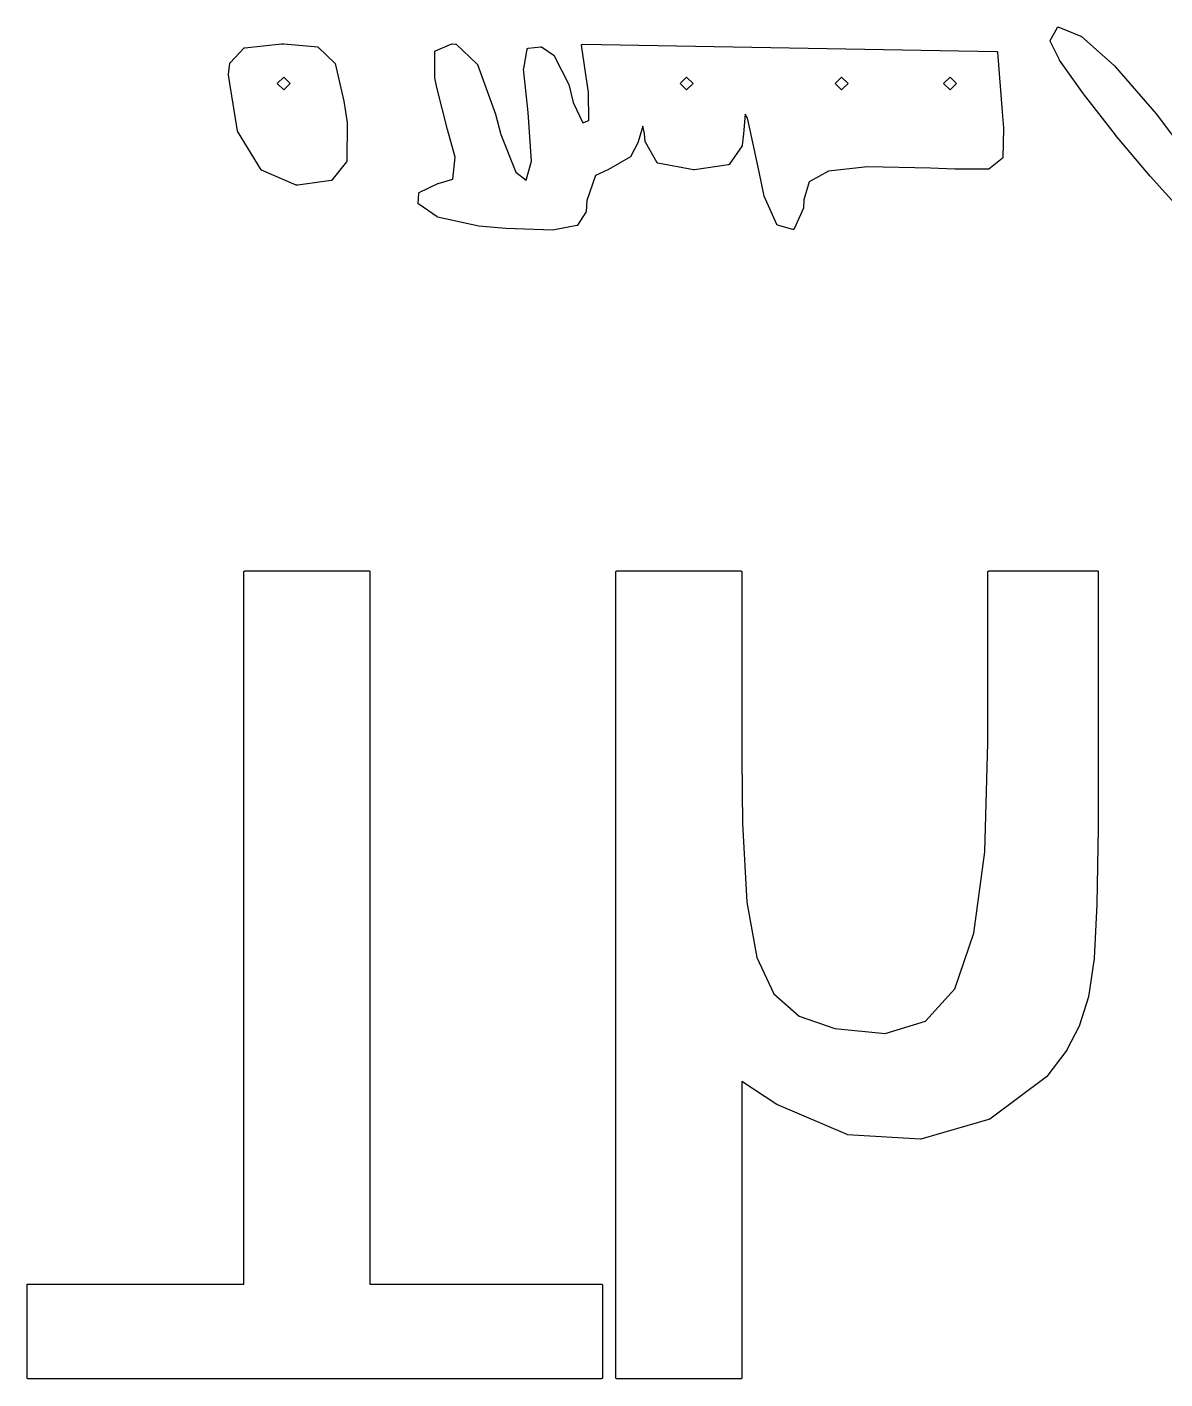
# Model space of a CAD drawing. Extents: x 133.5 to 163.5, y -124.9 to -84.2.
# Drawn here: x 133.51 to 139.73, y -121.6 to -114.22 of the extents above; entities that cross this region are included whole.
import ezdxf

# ---------------------------------------------------------------- set-up
doc = ezdxf.new("R2010")
doc.units = 0
doc.header["$MEASUREMENT"] = 0
doc.layers.add('BLACK', color=7, linetype='CONTINUOUS')

msp = doc.modelspace()

# ---------------------------------------------------------------- linework, layer by layer
at = {"layer": 'BLACK', "linetype": 'CONTINUOUS'}
for p, q in [((139.098, -114.29), (139.139, -114.219)), ((139.139, -114.219), (139.139, -114.218)), ((139.139, -114.218), (139.139, -114.218)), ((139.139, -114.218), (139.14, -114.218)), ((139.139, -114.219), (139.139, -114.219)), ((139.139, -114.219), (139.139, -114.219)), ((139.139, -114.219), (139.139, -114.219)), ((139.139, -114.219), (139.139, -114.219)), ((139.139, -114.219), (139.139, -114.219)), ((139.14, -114.218), (139.14, -114.218)), ((139.14, -114.218), (139.14, -114.218)), ((139.14, -114.218), (139.14, -114.218)), ((139.14, -114.218), (139.141, -114.218)), ((139.141, -114.218), (139.141, -114.217)), ((139.141, -114.217), (139.141, -114.217)), ((139.141, -114.217), (139.141, -114.217)), ((139.141, -114.217), (139.141, -114.217)), ((139.141, -114.217), (139.142, -114.217)), ((139.142, -114.217), (139.142, -114.217)), ((139.142, -114.217), (139.142, -114.217)), ((139.142, -114.217), (139.142, -114.217)), ((139.142, -114.217), (139.143, -114.217)), ((139.143, -114.217), (139.144, -114.217)), ((139.143, -114.217), (139.143, -114.217)), ((139.143, -114.217), (139.143, -114.217)), ((139.143, -114.217), (139.143, -114.217)), ((139.144, -114.217), (139.144, -114.217)), ((139.144, -114.217), (139.144, -114.217)), ((139.144, -114.217), (139.144, -114.217)), ((139.144, -114.217), (139.145, -114.217)), ((139.145, -114.217), (139.145, -114.217)), ((139.145, -114.217), (139.145, -114.217)), ((139.145, -114.217), (139.266, -114.266)), ((139.266, -114.266), (139.266, -114.266)), ((139.266, -114.266), (139.266, -114.266)), ((139.266, -114.266), (139.266, -114.266)), ((139.266, -114.266), (139.266, -114.266)), ((139.266, -114.266), (139.266, -114.266)), ((139.266, -114.266), (139.267, -114.267)), ((139.267, -114.267), (139.267, -114.267)), ((139.267, -114.267), (139.45, -114.429)), ((134.618, -114.412), (134.696, -114.331)), ((134.696, -114.331), (134.697, -114.33)), ((134.696, -114.331), (134.696, -114.331)), ((134.696, -114.331), (134.696, -114.331)), ((134.696, -114.331), (134.696, -114.331)), ((134.696, -114.331), (134.696, -114.331)), ((134.697, -114.33), (134.697, -114.33)), ((134.697, -114.33), (134.697, -114.33)), ((134.697, -114.33), (134.697, -114.33)), ((134.697, -114.33), (134.697, -114.33)), ((134.697, -114.33), (134.698, -114.33)), ((134.698, -114.33), (134.698, -114.33)), ((134.698, -114.33), (134.698, -114.33)), ((134.698, -114.33), (134.698, -114.33)), ((134.698, -114.33), (134.699, -114.33)), ((134.699, -114.33), (134.899, -114.308)), ((134.699, -114.33), (134.699, -114.33)), ((134.899, -114.308), (134.899, -114.308)), ((134.899, -114.308), (134.9, -114.308)), ((134.9, -114.308), (134.9, -114.308)), ((134.9, -114.308), (134.911, -114.308)), ((134.911, -114.308), (134.911, -114.308)), ((134.911, -114.308), (134.911, -114.308)), ((134.911, -114.308), (134.912, -114.308)), ((134.912, -114.308), (135.098, -114.326)), ((135.098, -114.326), (135.098, -114.327)), ((135.098, -114.327), (135.098, -114.327)), ((135.098, -114.327), (135.098, -114.327)), ((135.098, -114.327), (135.098, -114.327)), ((135.098, -114.327), (135.099, -114.327)), ((135.099, -114.327), (135.099, -114.327)), ((135.099, -114.327), (135.099, -114.327)), ((135.099, -114.327), (135.099, -114.327)), ((135.099, -114.327), (135.1, -114.327)), ((135.1, -114.327), (135.1, -114.327)), ((135.1, -114.327), (135.1, -114.327)), ((135.1, -114.327), (135.1, -114.327)), ((135.1, -114.327), (135.1, -114.328)), ((135.1, -114.328), (135.1, -114.328)), ((135.1, -114.328), (135.101, -114.328)), ((135.101, -114.328), (135.191, -114.414)), ((135.736, -114.352), (135.737, -114.351)), ((135.736, -114.494), (135.736, -114.352)), ((135.736, -114.352), (135.736, -114.352)), ((135.737, -114.35), (135.737, -114.349)), ((135.737, -114.349), (135.737, -114.349)), ((135.737, -114.349), (135.737, -114.349)), ((135.737, -114.349), (135.737, -114.349)), ((135.737, -114.349), (135.738, -114.349)), ((135.737, -114.351), (135.737, -114.35)), ((135.737, -114.35), (135.737, -114.35)), ((135.737, -114.35), (135.737, -114.35)), ((135.737, -114.35), (135.737, -114.35)), ((135.737, -114.351), (135.737, -114.351)), ((135.737, -114.351), (135.737, -114.351)), ((135.737, -114.351), (135.737, -114.351)), ((135.738, -114.349), (135.738, -114.348)), ((135.738, -114.348), (135.738, -114.348)), ((135.738, -114.348), (135.738, -114.348)), ((135.738, -114.348), (135.738, -114.348)), ((135.738, -114.348), (135.739, -114.348)), ((135.739, -114.348), (135.739, -114.347)), ((135.739, -114.347), (135.74, -114.347)), ((135.739, -114.348), (135.739, -114.348)), ((135.739, -114.348), (135.739, -114.348)), ((135.74, -114.347), (135.83, -114.309)), ((135.83, -114.309), (135.831, -114.308)), ((135.83, -114.309), (135.83, -114.309)), ((135.83, -114.309), (135.83, -114.309)), ((135.83, -114.309), (135.83, -114.309)), ((135.831, -114.308), (135.831, -114.308)), ((135.831, -114.308), (135.831, -114.308)), ((135.831, -114.308), (135.831, -114.308)), ((135.831, -114.308), (135.832, -114.308)), ((135.832, -114.308), (135.832, -114.308)), ((135.832, -114.308), (135.85, -114.31)), ((135.832, -114.308), (135.832, -114.308)), ((135.832, -114.308), (135.832, -114.308)), ((135.85, -114.31), (135.85, -114.31)), ((135.85, -114.31), (135.85, -114.31)), ((135.85, -114.31), (135.85, -114.31)), ((135.85, -114.31), (135.851, -114.31)), ((135.851, -114.31), (135.851, -114.31)), ((135.851, -114.31), (135.851, -114.31)), ((135.851, -114.31), (135.851, -114.31)), ((135.851, -114.31), (135.852, -114.31)), ((135.852, -114.31), (135.852, -114.311)), ((135.852, -114.311), (135.852, -114.311)), ((135.852, -114.311), (135.852, -114.311)), ((135.852, -114.311), (135.852, -114.311)), ((135.852, -114.311), (135.853, -114.311)), ((135.853, -114.311), (135.853, -114.311)), ((135.853, -114.311), (135.853, -114.311)), ((135.853, -114.311), (135.968, -114.419)), ((136.223, -114.444), (136.242, -114.337)), ((136.242, -114.336), (136.242, -114.335)), ((136.242, -114.335), (136.243, -114.335)), ((136.242, -114.337), (136.242, -114.336)), ((136.242, -114.336), (136.242, -114.336)), ((136.242, -114.336), (136.242, -114.336)), ((136.242, -114.336), (136.242, -114.336)), ((136.242, -114.337), (136.242, -114.337)), ((136.243, -114.335), (136.243, -114.334)), ((136.243, -114.334), (136.243, -114.334)), ((136.243, -114.334), (136.243, -114.334)), ((136.243, -114.334), (136.244, -114.334)), ((136.243, -114.335), (136.243, -114.335)), ((136.243, -114.335), (136.243, -114.335)), ((136.243, -114.335), (136.243, -114.335)), ((136.244, -114.334), (136.244, -114.333)), ((136.244, -114.333), (136.244, -114.333)), ((136.244, -114.333), (136.245, -114.333)), ((136.244, -114.334), (136.244, -114.334)), ((136.244, -114.334), (136.244, -114.334)), ((136.245, -114.333), (136.245, -114.333)), ((136.245, -114.333), (136.245, -114.333)), ((136.245, -114.333), (136.245, -114.333)), ((136.245, -114.333), (136.246, -114.333)), ((136.246, -114.333), (136.316, -114.325)), ((136.246, -114.333), (136.246, -114.333)), ((136.246, -114.333), (136.246, -114.333)), ((136.246, -114.333), (136.246, -114.333)), ((136.246, -114.333), (136.246, -114.333)), ((136.316, -114.325), (136.316, -114.325)), ((136.316, -114.325), (136.316, -114.325)), ((136.316, -114.325), (136.316, -114.325)), ((136.316, -114.325), (136.316, -114.325)), ((136.316, -114.325), (136.317, -114.325)), ((136.317, -114.325), (136.317, -114.325)), ((136.317, -114.325), (136.317, -114.325)), ((136.317, -114.325), (136.317, -114.325)), ((136.317, -114.325), (136.318, -114.325)), ((136.318, -114.325), (136.318, -114.325)), ((136.318, -114.325), (136.318, -114.326)), ((136.318, -114.326), (136.318, -114.326)), ((136.318, -114.326), (136.318, -114.326)), ((136.318, -114.326), (136.319, -114.326)), ((136.319, -114.326), (136.319, -114.326)), ((136.319, -114.326), (136.388, -114.373)), ((136.538, -114.315), (136.538, -114.314)), ((136.538, -114.314), (136.538, -114.314)), ((136.538, -114.314), (136.539, -114.314)), ((136.538, -114.316), (136.538, -114.315)), ((136.538, -114.315), (136.538, -114.315)), ((136.538, -114.315), (136.538, -114.315)), ((136.538, -114.315), (136.538, -114.315)), ((136.569, -114.526), (136.538, -114.316)), ((136.538, -114.316), (136.538, -114.316)), ((136.538, -114.316), (136.538, -114.316)), ((136.538, -114.316), (136.538, -114.316)), ((136.538, -114.316), (136.538, -114.316)), ((136.539, -114.313), (136.539, -114.312)), ((136.539, -114.312), (136.54, -114.312)), ((136.539, -114.314), (136.539, -114.313)), ((136.539, -114.313), (136.539, -114.313)), ((136.539, -114.313), (136.539, -114.313)), ((136.539, -114.313), (136.539, -114.313)), ((136.539, -114.314), (136.539, -114.314)), ((136.539, -114.314), (136.539, -114.314)), ((136.54, -114.312), (136.54, -114.312)), ((136.54, -114.312), (136.54, -114.312)), ((136.54, -114.312), (136.54, -114.312)), ((136.54, -114.312), (136.54, -114.312)), ((136.54, -114.312), (136.541, -114.312)), ((136.541, -114.312), (136.541, -114.311)), ((136.541, -114.311), (136.541, -114.311)), ((136.541, -114.311), (136.541, -114.311)), ((136.541, -114.311), (136.541, -114.311)), ((136.541, -114.311), (136.541, -114.311)), ((136.541, -114.311), (136.542, -114.311)), ((136.542, -114.311), (136.542, -114.311)), ((136.542, -114.311), (136.542, -114.311)), ((136.542, -114.311), (136.542, -114.311)), ((136.542, -114.311), (136.543, -114.311)), ((136.543, -114.311), (136.543, -114.311)), ((136.543, -114.311), (137.674, -114.331)), ((137.674, -114.331), (137.675, -114.331)), ((137.675, -114.331), (137.675, -114.331)), ((137.675, -114.331), (138.806, -114.351)), ((138.806, -114.351), (138.806, -114.351)), ((138.806, -114.351), (138.806, -114.351)), ((138.806, -114.351), (138.806, -114.351)), ((138.806, -114.351), (138.807, -114.351)), ((138.807, -114.351), (138.807, -114.351)), ((138.807, -114.351), (138.807, -114.351)), ((138.807, -114.351), (138.807, -114.351)), ((138.807, -114.351), (138.807, -114.351)), ((138.807, -114.351), (138.808, -114.351)), ((138.808, -114.351), (138.808, -114.351)), ((138.808, -114.351), (138.808, -114.351)), ((138.808, -114.351), (138.808, -114.351)), ((138.808, -114.351), (138.809, -114.352)), ((138.809, -114.352), (138.809, -114.352)), ((138.809, -114.352), (138.809, -114.352)), ((138.809, -114.352), (138.809, -114.352)), ((138.809, -114.352), (138.809, -114.352)), ((138.809, -114.352), (138.809, -114.352)), ((138.809, -114.352), (138.81, -114.353)), ((138.81, -114.353), (138.81, -114.353)), ((138.81, -114.353), (138.81, -114.353)), ((138.81, -114.353), (138.81, -114.353)), ((138.81, -114.353), (138.81, -114.353)), ((138.81, -114.353), (138.81, -114.354)), ((138.81, -114.354), (138.81, -114.354)), ((138.81, -114.354), (138.81, -114.354)), ((138.81, -114.354), (138.81, -114.354)), ((138.81, -114.354), (138.811, -114.355)), ((138.811, -114.355), (138.811, -114.355)), ((138.811, -114.355), (138.811, -114.355)), ((138.811, -114.355), (138.811, -114.355)), ((138.811, -114.355), (138.837, -114.68)), ((139.098, -114.291), (139.098, -114.29)), ((139.098, -114.29), (139.098, -114.29)), ((139.098, -114.292), (139.098, -114.291)), ((139.098, -114.291), (139.098, -114.291)), ((139.098, -114.291), (139.098, -114.291)), ((139.098, -114.291), (139.098, -114.291)), ((139.098, -114.291), (139.098, -114.291)), ((139.098, -114.291), (139.098, -114.291)), ((139.098, -114.293), (139.098, -114.292)), ((139.098, -114.292), (139.098, -114.292)), ((139.098, -114.292), (139.098, -114.292)), ((139.098, -114.292), (139.098, -114.292)), ((139.098, -114.292), (139.098, -114.292)), ((139.098, -114.294), (139.098, -114.293)), ((139.098, -114.293), (139.098, -114.293)), ((139.098, -114.293), (139.098, -114.293)), ((139.098, -114.293), (139.098, -114.293)), ((139.149, -114.397), (139.098, -114.294)), ((139.098, -114.294), (139.098, -114.294)), ((139.098, -114.294), (139.098, -114.294)), ((134.61, -114.477), (134.616, -114.414)), ((134.616, -114.414), (134.616, -114.414)), ((134.616, -114.414), (134.616, -114.414)), ((134.616, -114.414), (134.616, -114.414)), ((134.616, -114.414), (134.617, -114.414)), ((134.617, -114.413), (134.617, -114.412)), ((134.617, -114.412), (134.617, -114.412)), ((134.617, -114.412), (134.617, -114.412)), ((134.617, -114.412), (134.618, -114.412)), ((134.617, -114.414), (134.617, -114.413)), ((134.617, -114.413), (134.617, -114.413)), ((134.617, -114.413), (134.617, -114.413)), ((134.617, -114.413), (134.617, -114.413)), ((134.617, -114.413), (134.617, -114.413)), ((134.618, -114.412), (134.618, -114.412)), ((134.618, -114.412), (134.618, -114.412)), ((135.191, -114.414), (135.191, -114.414)), ((135.191, -114.414), (135.191, -114.414)), ((135.191, -114.414), (135.191, -114.414)), ((135.191, -114.414), (135.191, -114.414)), ((135.191, -114.414), (135.191, -114.415)), ((135.191, -114.415), (135.191, -114.415)), ((135.191, -114.415), (135.191, -114.415)), ((135.191, -114.415), (135.191, -114.415)), ((135.191, -114.415), (135.191, -114.415)), ((135.191, -114.415), (135.192, -114.416)), ((135.192, -114.416), (135.192, -114.416)), ((135.192, -114.416), (135.192, -114.416)), ((135.192, -114.416), (135.192, -114.416)), ((135.192, -114.416), (135.192, -114.417)), ((135.192, -114.417), (135.24, -114.622)), ((135.968, -114.419), (135.968, -114.419)), ((135.968, -114.419), (135.968, -114.419)), ((135.968, -114.419), (135.968, -114.419)), ((135.968, -114.419), (135.969, -114.419)), ((135.969, -114.419), (135.969, -114.419)), ((135.969, -114.419), (135.969, -114.42)), ((135.969, -114.42), (135.969, -114.42)), ((135.969, -114.42), (135.969, -114.42)), ((135.969, -114.42), (135.969, -114.42)), ((135.969, -114.42), (135.969, -114.42)), ((135.969, -114.42), (135.969, -114.421)), ((135.969, -114.421), (136.068, -114.693)), ((136.388, -114.373), (136.388, -114.373)), ((136.388, -114.373), (136.388, -114.373)), ((136.388, -114.373), (136.388, -114.374)), ((136.388, -114.374), (136.388, -114.374)), ((136.388, -114.374), (136.389, -114.374)), ((136.389, -114.374), (136.389, -114.374)), ((136.389, -114.374), (136.389, -114.374)), ((136.389, -114.374), (136.389, -114.374)), ((136.389, -114.374), (136.389, -114.375)), ((136.389, -114.375), (136.389, -114.375)), ((136.389, -114.375), (136.389, -114.375)), ((136.389, -114.375), (136.469, -114.53)), ((139.15, -114.398), (139.149, -114.397)), ((139.149, -114.397), (139.149, -114.397)), ((139.28, -114.582), (139.15, -114.398)), ((139.15, -114.398), (139.15, -114.398)), ((139.45, -114.429), (139.45, -114.429)), ((139.45, -114.429), (139.45, -114.429)), ((139.45, -114.429), (139.45, -114.429)), ((139.45, -114.429), (139.677, -114.691)), ((134.61, -114.478), (134.61, -114.477)), ((134.61, -114.477), (134.61, -114.477)), ((134.61, -114.477), (134.61, -114.477)), ((134.61, -114.477), (134.61, -114.477)), ((134.617, -114.526), (134.61, -114.478)), ((134.61, -114.478), (134.61, -114.478)), ((134.61, -114.478), (134.61, -114.478)), ((134.61, -114.478), (134.61, -114.478)), ((134.911, -114.49), (134.876, -114.525)), ((134.946, -114.525), (134.911, -114.49)), ((135.736, -114.495), (135.736, -114.494)), ((135.736, -114.494), (135.736, -114.494)), ((135.736, -114.494), (135.736, -114.494)), ((135.736, -114.494), (135.736, -114.494)), ((135.748, -114.547), (135.736, -114.495)), ((135.736, -114.495), (135.736, -114.495)), ((135.736, -114.495), (135.736, -114.495)), ((135.736, -114.495), (135.736, -114.495)), ((136.222, -114.445), (136.223, -114.444)), ((136.222, -114.446), (136.222, -114.445)), ((136.222, -114.445), (136.222, -114.445)), ((136.222, -114.445), (136.222, -114.445)), ((136.222, -114.445), (136.222, -114.445)), ((136.246, -114.683), (136.222, -114.446)), ((136.222, -114.446), (136.222, -114.446)), ((136.222, -114.446), (136.222, -114.446)), ((137.112, -114.49), (137.077, -114.525)), ((137.148, -114.525), (137.112, -114.49)), ((137.959, -114.49), (137.924, -114.525)), ((137.994, -114.525), (137.959, -114.49)), ((138.552, -114.49), (138.516, -114.525)), ((138.587, -114.525), (138.552, -114.49)), ((134.658, -114.783), (134.617, -114.526)), ((134.617, -114.526), (134.617, -114.526)), ((134.617, -114.526), (134.617, -114.526)), ((134.876, -114.525), (134.911, -114.56)), ((134.911, -114.56), (134.946, -114.525)), ((135.806, -114.777), (135.748, -114.547)), ((135.748, -114.547), (135.748, -114.547)), ((135.748, -114.547), (135.748, -114.547)), ((135.748, -114.547), (135.748, -114.547)), ((136.469, -114.53), (136.469, -114.53)), ((136.469, -114.53), (136.469, -114.53)), ((136.469, -114.53), (136.469, -114.53)), ((136.469, -114.53), (136.469, -114.53)), ((136.469, -114.53), (136.469, -114.531)), ((136.469, -114.531), (136.469, -114.531)), ((136.469, -114.531), (136.469, -114.531)), ((136.469, -114.531), (136.492, -114.629)), ((136.576, -114.572), (136.569, -114.526)), ((136.569, -114.526), (136.569, -114.526)), ((136.578, -114.728), (136.576, -114.572)), ((137.077, -114.525), (137.112, -114.56)), ((137.112, -114.56), (137.148, -114.525)), ((137.924, -114.525), (137.959, -114.56)), ((137.959, -114.56), (137.994, -114.525)), ((138.516, -114.525), (138.552, -114.56)), ((138.552, -114.56), (138.587, -114.525)), ((139.456, -114.806), (139.28, -114.582)), ((139.28, -114.582), (139.28, -114.582)), ((139.28, -114.582), (139.28, -114.582)), ((139.28, -114.582), (139.28, -114.582)), ((135.24, -114.622), (135.24, -114.622)), ((135.24, -114.622), (135.24, -114.622)), ((135.24, -114.622), (135.24, -114.622)), ((135.24, -114.622), (135.257, -114.738)), ((136.492, -114.629), (136.545, -114.741)), ((136.068, -114.693), (136.068, -114.693)), ((136.068, -114.693), (136.068, -114.693)), ((136.068, -114.693), (136.068, -114.693)), ((136.068, -114.693), (136.098, -114.803)), ((136.264, -114.95), (136.246, -114.683)), ((136.545, -114.741), (136.578, -114.728)), ((137.433, -114.692), (137.423, -114.801)), ((137.445, -114.715), (137.433, -114.692)), ((137.459, -114.78), (137.445, -114.715)), ((138.837, -114.68), (138.837, -114.68)), ((138.837, -114.68), (138.844, -114.768)), ((139.677, -114.691), (139.677, -114.691)), ((139.677, -114.691), (139.677, -114.691)), ((139.677, -114.691), (139.677, -114.691)), ((139.677, -114.691), (139.84, -114.905)), ((134.658, -114.784), (134.658, -114.783)), ((134.658, -114.783), (134.658, -114.783)), ((134.658, -114.785), (134.658, -114.784)), ((134.658, -114.784), (134.658, -114.784)), ((134.658, -114.784), (134.658, -114.784)), ((134.658, -114.784), (134.658, -114.784)), ((134.788, -114.996), (134.658, -114.785)), ((134.658, -114.785), (134.658, -114.785)), ((135.257, -114.738), (135.256, -114.95)), ((135.257, -114.738), (135.257, -114.738)), ((135.257, -114.738), (135.257, -114.738)), ((135.257, -114.738), (135.257, -114.738)), ((135.847, -114.928), (135.806, -114.777)), ((135.806, -114.777), (135.806, -114.777)), ((135.806, -114.777), (135.806, -114.777)), ((135.806, -114.777), (135.806, -114.777)), ((136.098, -114.803), (136.179, -115.009)), ((136.874, -114.758), (136.847, -114.844)), ((136.883, -114.799), (136.874, -114.758)), ((136.886, -114.843), (136.883, -114.799)), ((137.423, -114.801), (137.416, -114.863)), ((137.423, -114.801), (137.423, -114.801)), ((137.423, -114.801), (137.423, -114.801)), ((137.423, -114.801), (137.423, -114.801)), ((137.508, -115.008), (137.459, -114.78)), ((138.844, -114.769), (138.839, -114.932)), ((138.844, -114.768), (138.844, -114.768)), ((138.844, -114.768), (138.844, -114.768)), ((138.844, -114.768), (138.844, -114.769)), ((136.847, -114.845), (136.808, -114.923)), ((136.847, -114.844), (136.847, -114.844)), ((136.847, -114.844), (136.847, -114.844)), ((136.847, -114.844), (136.847, -114.845)), ((136.886, -114.844), (136.886, -114.843)), ((136.886, -114.843), (136.886, -114.843)), ((136.886, -114.843), (136.886, -114.843)), ((136.886, -114.843), (136.886, -114.843)), ((136.886, -114.845), (136.886, -114.844)), ((136.886, -114.844), (136.886, -114.844)), ((136.886, -114.844), (136.886, -114.844)), ((136.886, -114.844), (136.886, -114.844)), ((136.887, -114.845), (136.886, -114.845)), ((136.886, -114.845), (136.886, -114.845)), ((136.886, -114.845), (136.886, -114.845)), ((136.952, -114.958), (136.887, -114.845)), ((137.416, -114.865), (137.345, -114.967)), ((137.416, -114.863), (137.416, -114.863)), ((137.416, -114.863), (137.416, -114.863)), ((137.416, -114.863), (137.416, -114.863)), ((137.416, -114.863), (137.416, -114.863)), ((137.416, -114.863), (137.416, -114.864)), ((137.416, -114.864), (137.416, -114.864)), ((137.416, -114.864), (137.416, -114.864)), ((137.416, -114.864), (137.416, -114.864)), ((137.416, -114.864), (137.416, -114.864)), ((137.416, -114.864), (137.416, -114.865)), ((137.416, -114.865), (137.416, -114.865)), ((139.456, -114.807), (139.456, -114.806)), ((139.456, -114.806), (139.456, -114.806)), ((139.456, -114.806), (139.456, -114.806)), ((139.645, -115.032), (139.456, -114.807)), ((135.255, -114.953), (135.174, -115.053)), ((135.256, -114.952), (135.255, -114.953)), ((135.255, -114.953), (135.255, -114.953)), ((135.255, -114.953), (135.255, -114.953)), ((135.256, -114.95), (135.256, -114.95)), ((135.256, -114.95), (135.256, -114.95)), ((135.256, -114.95), (135.256, -114.95)), ((135.256, -114.95), (135.256, -114.95)), ((135.256, -114.95), (135.256, -114.951)), ((135.256, -114.951), (135.256, -114.951)), ((135.256, -114.951), (135.256, -114.951)), ((135.256, -114.951), (135.256, -114.951)), ((135.256, -114.951), (135.256, -114.952)), ((135.256, -114.952), (135.256, -114.952)), ((135.256, -114.952), (135.256, -114.952)), ((135.256, -114.952), (135.256, -114.952)), ((135.835, -115.048), (135.847, -114.928)), ((136.236, -115.053), (136.264, -114.95)), ((136.806, -114.925), (136.685, -114.995)), ((136.807, -114.925), (136.806, -114.925)), ((136.808, -114.924), (136.807, -114.924)), ((136.807, -114.924), (136.807, -114.924)), ((136.807, -114.924), (136.807, -114.924)), ((136.807, -114.924), (136.807, -114.924)), ((136.807, -114.924), (136.807, -114.925)), ((136.808, -114.923), (136.808, -114.923)), ((136.808, -114.923), (136.808, -114.923)), ((136.808, -114.923), (136.808, -114.923)), ((136.808, -114.923), (136.808, -114.923)), ((136.808, -114.923), (136.808, -114.924)), ((136.808, -114.924), (136.808, -114.924)), ((136.808, -114.924), (136.808, -114.924)), ((138.837, -114.935), (138.763, -114.993)), ((138.838, -114.934), (138.837, -114.935)), ((138.837, -114.935), (138.837, -114.935)), ((138.837, -114.935), (138.837, -114.935)), ((138.837, -114.935), (138.837, -114.935)), ((138.837, -114.935), (138.837, -114.935)), ((138.837, -114.935), (138.837, -114.935)), ((138.839, -114.932), (138.838, -114.932)), ((138.838, -114.932), (138.838, -114.933)), ((138.838, -114.933), (138.838, -114.933)), ((138.838, -114.933), (138.838, -114.933)), ((138.838, -114.933), (138.838, -114.933)), ((138.838, -114.933), (138.838, -114.934)), ((138.838, -114.934), (138.838, -114.934)), ((138.838, -114.934), (138.838, -114.934)), ((138.838, -114.934), (138.838, -114.934)), ((138.838, -114.934), (138.838, -114.934)), ((138.839, -114.932), (138.839, -114.932)), ((138.839, -114.932), (138.839, -114.932)), ((138.839, -114.932), (138.839, -114.932)), ((134.789, -114.997), (134.788, -114.996)), ((134.788, -114.996), (134.788, -114.996)), ((134.788, -114.996), (134.788, -114.996)), ((134.788, -114.996), (134.788, -114.996)), ((134.788, -114.996), (134.788, -114.996)), ((134.788, -114.996), (134.788, -114.996)), ((134.788, -114.996), (134.788, -114.996)), ((134.79, -114.997), (134.789, -114.997)), ((134.789, -114.997), (134.789, -114.997)), ((134.789, -114.997), (134.789, -114.997)), ((134.789, -114.997), (134.789, -114.997)), ((134.79, -114.998), (134.79, -114.997)), ((134.979, -115.08), (134.79, -114.998)), ((134.79, -114.998), (134.79, -114.998)), ((134.79, -114.998), (134.79, -114.998)), ((134.79, -114.998), (134.79, -114.998)), ((136.179, -115.009), (136.236, -115.053)), ((136.685, -114.995), (136.615, -115.028)), ((136.685, -114.995), (136.685, -114.995)), ((136.685, -114.995), (136.685, -114.995)), ((136.685, -114.995), (136.685, -114.995)), ((136.952, -114.959), (136.952, -114.958)), ((136.952, -114.958), (136.952, -114.958)), ((136.953, -114.959), (136.952, -114.959)), ((136.952, -114.959), (136.952, -114.959)), ((136.952, -114.959), (136.952, -114.959)), ((136.953, -114.96), (136.953, -114.959)), ((136.953, -114.959), (136.953, -114.959)), ((136.954, -114.96), (136.953, -114.96)), ((136.953, -114.96), (136.953, -114.96)), ((136.953, -114.96), (136.953, -114.96)), ((136.955, -114.96), (136.954, -114.96)), ((136.954, -114.96), (136.954, -114.96)), ((136.954, -114.96), (136.954, -114.96)), ((136.954, -114.96), (136.954, -114.96)), ((136.954, -114.96), (136.954, -114.96)), ((136.955, -114.961), (136.955, -114.96)), ((137.15, -114.996), (136.955, -114.961)), ((136.955, -114.961), (136.955, -114.961)), ((136.955, -114.961), (136.955, -114.961)), ((136.955, -114.961), (136.955, -114.961)), ((137.155, -114.996), (137.15, -114.996)), ((137.15, -114.996), (137.15, -114.996)), ((137.15, -114.996), (137.15, -114.996)), ((137.15, -114.996), (137.15, -114.996)), ((137.341, -114.969), (137.155, -114.996)), ((137.155, -114.996), (137.155, -114.996)), ((137.155, -114.996), (137.155, -114.996)), ((137.155, -114.996), (137.155, -114.996)), ((137.342, -114.969), (137.341, -114.969)), ((137.341, -114.969), (137.341, -114.969)), ((137.341, -114.969), (137.341, -114.969)), ((137.343, -114.969), (137.342, -114.969)), ((137.342, -114.969), (137.342, -114.969)), ((137.342, -114.969), (137.342, -114.969)), ((137.342, -114.969), (137.342, -114.969)), ((137.344, -114.968), (137.343, -114.968)), ((137.343, -114.968), (137.343, -114.969)), ((137.343, -114.969), (137.343, -114.969)), ((137.343, -114.969), (137.343, -114.969)), ((137.343, -114.969), (137.343, -114.969)), ((137.345, -114.967), (137.344, -114.967)), ((137.344, -114.967), (137.344, -114.968)), ((137.344, -114.968), (137.344, -114.968)), ((137.344, -114.968), (137.344, -114.968)), ((137.344, -114.968), (137.344, -114.968)), ((137.345, -114.967), (137.345, -114.967)), ((137.345, -114.967), (137.345, -114.967)), ((137.536, -115.14), (137.508, -115.008)), ((137.508, -115.008), (137.508, -115.008)), ((137.508, -115.008), (137.508, -115.008)), ((137.887, -115.005), (137.782, -115.063)), ((138.1, -114.981), (137.887, -115.005)), ((138.445, -114.987), (138.1, -114.981)), ((138.578, -114.994), (138.445, -114.987)), ((138.76, -114.994), (138.578, -114.994)), ((138.578, -114.994), (138.578, -114.994)), ((138.578, -114.994), (138.578, -114.994)), ((138.578, -114.994), (138.578, -114.994)), ((138.761, -114.994), (138.76, -114.994)), ((138.76, -114.994), (138.76, -114.994)), ((138.76, -114.994), (138.76, -114.994)), ((138.76, -114.994), (138.76, -114.994)), ((138.762, -114.994), (138.761, -114.994)), ((138.761, -114.994), (138.761, -114.994)), ((138.761, -114.994), (138.761, -114.994)), ((138.761, -114.994), (138.761, -114.994)), ((138.761, -114.994), (138.761, -114.994)), ((138.763, -114.993), (138.762, -114.993)), ((138.762, -114.993), (138.762, -114.994)), ((138.762, -114.994), (138.762, -114.994)), ((138.762, -114.994), (138.762, -114.994)), ((138.762, -114.994), (138.762, -114.994)), ((138.763, -114.993), (138.763, -114.993)), ((134.98, -115.08), (134.979, -115.08)), ((134.979, -115.08), (134.979, -115.08)), ((134.979, -115.08), (134.979, -115.08)), ((134.979, -115.08), (134.979, -115.08)), ((134.979, -115.08), (134.979, -115.08)), ((134.981, -115.08), (134.98, -115.08)), ((134.98, -115.08), (134.98, -115.08)), ((134.98, -115.08), (134.98, -115.08)), ((134.98, -115.08), (134.98, -115.08)), ((134.989, -115.08), (134.981, -115.08)), ((134.981, -115.08), (134.981, -115.08)), ((135.171, -115.055), (134.989, -115.08)), ((134.989, -115.08), (134.989, -115.08)), ((134.989, -115.08), (134.989, -115.08)), ((134.989, -115.08), (134.989, -115.08)), ((135.172, -115.055), (135.171, -115.055)), ((135.171, -115.055), (135.171, -115.055)), ((135.173, -115.054), (135.172, -115.054)), ((135.172, -115.054), (135.172, -115.055)), ((135.172, -115.055), (135.172, -115.055)), ((135.172, -115.055), (135.172, -115.055)), ((135.172, -115.055), (135.172, -115.055)), ((135.174, -115.053), (135.173, -115.054)), ((135.173, -115.054), (135.173, -115.054)), ((135.173, -115.054), (135.173, -115.054)), ((135.173, -115.054), (135.173, -115.054)), ((135.173, -115.054), (135.173, -115.054)), ((135.173, -115.054), (135.173, -115.054)), ((135.174, -115.053), (135.174, -115.053)), ((135.174, -115.053), (135.174, -115.053)), ((135.652, -115.121), (135.754, -115.071)), ((135.754, -115.071), (135.754, -115.071)), ((135.754, -115.071), (135.755, -115.071)), ((135.755, -115.071), (135.835, -115.048)), ((135.755, -115.071), (135.755, -115.071)), ((136.615, -115.028), (136.567, -115.165)), ((137.782, -115.063), (137.752, -115.161)), ((139.813, -115.217), (139.645, -115.032)), ((139.645, -115.032), (139.645, -115.032)), ((139.645, -115.032), (139.645, -115.032)), ((139.645, -115.032), (139.645, -115.032)), ((135.646, -115.181), (135.649, -115.125)), ((135.649, -115.125), (135.649, -115.124)), ((135.649, -115.124), (135.649, -115.124)), ((135.649, -115.124), (135.649, -115.124)), ((135.649, -115.124), (135.65, -115.124)), ((135.649, -115.125), (135.649, -115.125)), ((135.649, -115.125), (135.649, -115.125)), ((135.649, -115.125), (135.649, -115.125)), ((135.65, -115.123), (135.65, -115.122)), ((135.65, -115.122), (135.65, -115.122)), ((135.65, -115.122), (135.65, -115.122)), ((135.65, -115.122), (135.651, -115.122)), ((135.65, -115.124), (135.65, -115.123)), ((135.65, -115.123), (135.65, -115.123)), ((135.65, -115.123), (135.65, -115.123)), ((135.65, -115.123), (135.65, -115.123)), ((135.651, -115.122), (135.651, -115.121)), ((135.651, -115.121), (135.651, -115.121)), ((135.651, -115.121), (135.651, -115.121)), ((135.651, -115.121), (135.651, -115.121)), ((135.651, -115.121), (135.652, -115.121)), ((135.651, -115.122), (135.651, -115.122)), ((135.652, -115.121), (135.652, -115.121)), ((135.652, -115.121), (135.652, -115.121)), ((136.567, -115.165), (136.563, -115.226)), ((137.536, -115.141), (137.536, -115.14)), ((137.536, -115.14), (137.536, -115.14)), ((137.606, -115.296), (137.536, -115.141)), ((137.536, -115.141), (137.536, -115.141)), ((137.536, -115.141), (137.536, -115.141)), ((137.536, -115.141), (137.536, -115.141)), ((137.536, -115.141), (137.536, -115.141)), ((137.752, -115.161), (137.75, -115.204)), ((135.646, -115.182), (135.646, -115.181)), ((135.646, -115.181), (135.646, -115.181)), ((135.646, -115.181), (135.646, -115.181)), ((135.646, -115.181), (135.646, -115.181)), ((135.647, -115.182), (135.646, -115.182)), ((135.647, -115.183), (135.647, -115.182)), ((135.647, -115.182), (135.647, -115.182)), ((135.647, -115.182), (135.647, -115.182)), ((135.647, -115.184), (135.647, -115.183)), ((135.647, -115.183), (135.647, -115.183)), ((135.647, -115.183), (135.647, -115.183)), ((135.647, -115.183), (135.647, -115.183)), ((135.648, -115.185), (135.647, -115.184)), ((135.647, -115.184), (135.647, -115.184)), ((135.647, -115.184), (135.647, -115.184)), ((135.647, -115.184), (135.647, -115.184)), ((135.649, -115.185), (135.648, -115.185)), ((135.648, -115.185), (135.648, -115.185)), ((135.648, -115.185), (135.648, -115.185)), ((135.648, -115.185), (135.648, -115.185)), ((135.648, -115.185), (135.648, -115.185)), ((135.75, -115.254), (135.649, -115.185)), ((135.649, -115.185), (135.649, -115.185)), ((135.649, -115.185), (135.649, -115.185)), ((136.562, -115.228), (136.517, -115.299)), ((136.563, -115.227), (136.562, -115.228)), ((136.562, -115.228), (136.562, -115.228)), ((136.562, -115.228), (136.562, -115.228)), ((136.563, -115.226), (136.563, -115.226)), ((136.563, -115.226), (136.563, -115.226)), ((136.563, -115.226), (136.563, -115.226)), ((136.563, -115.226), (136.563, -115.226)), ((136.563, -115.226), (136.563, -115.227)), ((136.563, -115.227), (136.563, -115.227)), ((136.563, -115.227), (136.563, -115.227)), ((136.563, -115.227), (136.563, -115.227)), ((137.75, -115.206), (137.699, -115.319)), ((137.75, -115.204), (137.75, -115.204)), ((137.75, -115.204), (137.75, -115.204)), ((137.75, -115.204), (137.75, -115.205)), ((137.75, -115.205), (137.75, -115.205)), ((137.75, -115.205), (137.75, -115.205)), ((137.75, -115.205), (137.75, -115.205)), ((137.75, -115.205), (137.75, -115.206)), ((135.751, -115.254), (135.75, -115.254)), ((135.75, -115.254), (135.75, -115.254)), ((135.752, -115.255), (135.751, -115.254)), ((135.751, -115.254), (135.751, -115.254)), ((135.751, -115.254), (135.751, -115.254)), ((135.751, -115.254), (135.751, -115.254)), ((135.977, -115.304), (135.752, -115.255)), ((135.752, -115.255), (135.752, -115.255)), ((135.978, -115.304), (135.977, -115.304)), ((135.977, -115.304), (135.977, -115.304)), ((136.124, -115.318), (135.978, -115.304)), ((135.978, -115.304), (135.978, -115.304)), ((136.381, -115.326), (136.124, -115.318)), ((136.124, -115.318), (136.124, -115.318)), ((136.124, -115.318), (136.124, -115.318)), ((136.124, -115.318), (136.124, -115.318)), ((136.513, -115.301), (136.382, -115.326)), ((136.514, -115.301), (136.513, -115.301)), ((136.513, -115.301), (136.513, -115.301)), ((136.513, -115.301), (136.513, -115.301)), ((136.515, -115.301), (136.514, -115.301)), ((136.514, -115.301), (136.514, -115.301)), ((136.514, -115.301), (136.514, -115.301)), ((136.514, -115.301), (136.514, -115.301)), ((136.516, -115.3), (136.515, -115.3)), ((136.515, -115.3), (136.515, -115.3)), ((136.515, -115.3), (136.515, -115.3)), ((136.515, -115.3), (136.515, -115.3)), ((136.515, -115.3), (136.515, -115.301)), ((136.517, -115.299), (136.516, -115.299)), ((136.516, -115.299), (136.516, -115.299)), ((136.516, -115.299), (136.516, -115.299)), ((136.516, -115.299), (136.516, -115.299)), ((136.516, -115.299), (136.516, -115.3)), ((136.516, -115.3), (136.516, -115.3)), ((136.516, -115.3), (136.516, -115.3)), ((137.606, -115.297), (137.606, -115.296)), ((137.607, -115.298), (137.606, -115.297)), ((137.606, -115.297), (137.606, -115.297)), ((137.606, -115.297), (137.606, -115.297)), ((137.606, -115.297), (137.606, -115.297)), ((137.606, -115.297), (137.606, -115.297)), ((137.608, -115.299), (137.607, -115.298)), ((137.607, -115.298), (137.607, -115.298)), ((137.607, -115.298), (137.607, -115.298)), ((137.607, -115.298), (137.607, -115.298)), ((137.607, -115.298), (137.607, -115.298)), ((137.607, -115.298), (137.607, -115.298)), ((137.609, -115.299), (137.608, -115.299)), ((137.608, -115.299), (137.608, -115.299)), ((137.608, -115.299), (137.608, -115.299)), ((137.608, -115.299), (137.608, -115.299)), ((137.693, -115.322), (137.609, -115.299)), ((137.609, -115.299), (137.609, -115.299)), ((137.609, -115.299), (137.609, -115.299)), ((137.609, -115.299), (137.609, -115.299)), ((137.694, -115.322), (137.693, -115.322)), ((137.693, -115.322), (137.693, -115.322)), ((137.693, -115.322), (137.693, -115.322)), ((137.695, -115.322), (137.694, -115.322)), ((137.694, -115.322), (137.694, -115.322)), ((137.694, -115.322), (137.694, -115.322)), ((137.694, -115.322), (137.694, -115.322)), ((137.696, -115.322), (137.695, -115.322)), ((137.695, -115.322), (137.695, -115.322)), ((137.695, -115.322), (137.695, -115.322)), ((137.695, -115.322), (137.695, -115.322)), ((137.697, -115.322), (137.696, -115.322)), ((137.696, -115.322), (137.696, -115.322)), ((137.696, -115.322), (137.696, -115.322)), ((137.696, -115.322), (137.696, -115.322)), ((137.696, -115.322), (137.696, -115.322)), ((137.698, -115.321), (137.697, -115.321)), ((137.697, -115.321), (137.697, -115.322)), ((137.697, -115.322), (137.697, -115.322)), ((137.697, -115.322), (137.697, -115.322)), ((137.699, -115.32), (137.698, -115.32)), ((137.698, -115.32), (137.698, -115.32)), ((137.698, -115.32), (137.698, -115.321)), ((137.698, -115.321), (137.698, -115.321)), ((137.698, -115.321), (137.698, -115.321)), ((137.698, -115.321), (137.698, -115.321)), ((137.698, -115.321), (137.698, -115.321)), ((137.699, -115.319), (137.699, -115.32)), ((137.699, -115.32), (137.699, -115.32)), ((137.699, -115.32), (137.699, -115.32)), ((137.699, -115.32), (137.699, -115.32)), ((136.382, -115.326), (136.381, -115.326)), ((136.381, -115.326), (136.381, -115.326)), ((136.381, -115.326), (136.381, -115.326)), ((136.382, -115.326), (136.382, -115.326)), ((136.382, -115.326), (136.382, -115.326)), ((136.382, -115.326), (136.382, -115.326)), ((136.382, -115.326), (136.382, -115.326)), ((134.694, -117.191), (134.695, -117.19)), ((134.694, -117.192), (134.694, -117.191)), ((134.694, -117.191), (134.694, -117.191)), ((134.694, -117.191), (134.694, -117.191)), ((134.694, -117.191), (134.694, -117.191)), ((134.694, -121.082), (134.694, -117.192)), ((134.695, -117.19), (134.695, -117.189)), ((134.695, -117.189), (134.695, -117.189)), ((134.695, -117.189), (134.695, -117.189)), ((134.695, -117.189), (134.696, -117.189)), ((134.695, -117.19), (134.695, -117.19)), ((134.695, -117.19), (134.695, -117.19)), ((134.695, -117.19), (134.695, -117.19)), ((134.695, -117.19), (134.695, -117.19)), ((134.696, -117.189), (134.696, -117.188)), ((134.696, -117.188), (134.696, -117.188)), ((134.696, -117.188), (134.696, -117.188)), ((134.696, -117.188), (134.696, -117.188)), ((134.696, -117.188), (134.697, -117.188)), ((134.697, -117.188), (134.697, -117.187)), ((134.697, -117.187), (134.697, -117.187)), ((134.697, -117.187), (134.697, -117.187)), ((134.697, -117.187), (134.698, -117.187)), ((134.697, -117.188), (134.697, -117.188)), ((134.697, -117.188), (134.697, -117.188)), ((134.697, -117.188), (134.697, -117.188)), ((134.698, -117.187), (134.698, -117.187)), ((134.698, -117.187), (134.698, -117.187)), ((134.698, -117.187), (134.698, -117.187)), ((134.698, -117.187), (134.699, -117.187)), ((134.699, -117.187), (134.699, -117.187)), ((134.699, -117.187), (135.377, -117.187)), ((135.377, -117.187), (135.377, -117.187)), ((135.377, -117.187), (135.378, -117.187)), ((135.378, -117.187), (135.378, -117.187)), ((135.378, -117.187), (135.378, -117.187)), ((135.378, -117.187), (135.378, -117.187)), ((135.378, -117.187), (135.379, -117.187)), ((135.379, -117.187), (135.379, -117.187)), ((135.379, -117.187), (135.379, -117.187)), ((135.379, -117.187), (135.379, -117.188)), ((135.379, -117.188), (135.379, -117.188)), ((135.379, -117.188), (135.379, -117.188)), ((135.379, -117.188), (135.379, -117.188)), ((135.379, -117.188), (135.38, -117.188)), ((135.38, -117.188), (135.38, -117.188)), ((135.38, -117.188), (135.38, -117.188)), ((135.38, -117.188), (135.38, -117.189)), ((135.38, -117.189), (135.38, -117.189)), ((135.38, -117.189), (135.381, -117.189)), ((135.381, -117.189), (135.381, -117.189)), ((135.381, -117.189), (135.381, -117.189)), ((135.381, -117.189), (135.381, -117.19)), ((135.381, -117.19), (135.381, -117.19)), ((135.381, -117.19), (135.381, -117.19)), ((135.381, -117.19), (135.381, -117.19)), ((135.381, -117.19), (135.381, -117.191)), ((135.381, -117.191), (135.382, -117.191)), ((135.382, -117.191), (135.382, -117.191)), ((135.382, -117.191), (135.382, -117.191)), ((135.382, -117.191), (135.382, -117.191)), ((135.382, -117.191), (135.382, -117.192)), ((135.382, -117.192), (135.382, -121.082)), ((136.726, -117.191), (136.727, -117.19)), ((136.726, -117.192), (136.726, -117.191)), ((136.726, -117.191), (136.726, -117.191)), ((136.726, -117.191), (136.726, -117.191)), ((136.726, -117.191), (136.726, -117.191)), ((136.726, -121.595), (136.726, -117.192)), ((136.727, -117.19), (136.727, -117.189)), ((136.727, -117.189), (136.727, -117.189)), ((136.727, -117.189), (136.727, -117.189)), ((136.727, -117.189), (136.728, -117.189)), ((136.727, -117.19), (136.727, -117.19)), ((136.727, -117.19), (136.727, -117.19)), ((136.727, -117.19), (136.727, -117.19)), ((136.727, -117.19), (136.727, -117.19)), ((136.728, -117.189), (136.728, -117.188)), ((136.728, -117.188), (136.728, -117.188)), ((136.728, -117.188), (136.728, -117.188)), ((136.728, -117.188), (136.728, -117.188)), ((136.728, -117.188), (136.729, -117.188)), ((136.729, -117.188), (136.729, -117.187)), ((136.729, -117.187), (136.729, -117.187)), ((136.729, -117.187), (136.729, -117.187)), ((136.729, -117.187), (136.73, -117.187)), ((136.729, -117.188), (136.729, -117.188)), ((136.729, -117.188), (136.729, -117.188)), ((136.729, -117.188), (136.729, -117.188)), ((136.73, -117.187), (136.73, -117.187)), ((136.73, -117.187), (136.73, -117.187)), ((136.73, -117.187), (136.73, -117.187)), ((136.73, -117.187), (136.731, -117.187)), ((136.731, -117.187), (136.731, -117.187)), ((136.731, -117.187), (137.409, -117.187)), ((137.409, -117.187), (137.409, -117.187)), ((137.409, -117.187), (137.41, -117.187)), ((137.41, -117.187), (137.41, -117.187)), ((137.41, -117.187), (137.41, -117.187)), ((137.41, -117.187), (137.41, -117.187)), ((137.41, -117.187), (137.411, -117.187)), ((137.411, -117.187), (137.411, -117.187)), ((137.411, -117.187), (137.411, -117.187)), ((137.411, -117.187), (137.411, -117.188)), ((137.411, -117.188), (137.411, -117.188)), ((137.411, -117.188), (137.411, -117.188)), ((137.411, -117.188), (137.411, -117.188)), ((137.411, -117.188), (137.412, -117.188)), ((137.412, -117.188), (137.412, -117.188)), ((137.412, -117.188), (137.412, -117.188)), ((137.412, -117.188), (137.412, -117.189)), ((137.412, -117.189), (137.412, -117.189)), ((137.412, -117.189), (137.413, -117.189)), ((137.413, -117.189), (137.413, -117.189)), ((137.413, -117.189), (137.413, -117.189)), ((137.413, -117.189), (137.413, -117.19)), ((137.413, -117.19), (137.413, -117.19)), ((137.413, -117.19), (137.413, -117.19)), ((137.413, -117.19), (137.413, -117.19)), ((137.413, -117.19), (137.413, -117.191)), ((137.413, -117.191), (137.414, -117.191)), ((137.414, -117.191), (137.414, -117.191)), ((137.414, -117.191), (137.414, -117.191)), ((137.414, -117.191), (137.414, -117.191)), ((137.414, -117.191), (137.414, -117.192)), ((137.414, -117.192), (137.414, -118.211)), ((138.758, -117.191), (138.759, -117.19)), ((138.758, -117.192), (138.758, -117.191)), ((138.758, -117.191), (138.758, -117.191)), ((138.758, -117.191), (138.758, -117.191)), ((138.758, -117.191), (138.758, -117.191)), ((138.758, -118.126), (138.758, -117.192)), ((138.759, -117.19), (138.759, -117.189)), ((138.759, -117.189), (138.759, -117.189)), ((138.759, -117.189), (138.759, -117.189)), ((138.759, -117.189), (138.76, -117.189)), ((138.759, -117.19), (138.759, -117.19)), ((138.759, -117.19), (138.759, -117.19)), ((138.759, -117.19), (138.759, -117.19)), ((138.759, -117.19), (138.759, -117.19)), ((138.76, -117.189), (138.76, -117.188)), ((138.76, -117.188), (138.76, -117.188)), ((138.76, -117.188), (138.76, -117.188)), ((138.76, -117.188), (138.76, -117.188)), ((138.76, -117.188), (138.761, -117.188)), ((138.761, -117.188), (138.761, -117.187)), ((138.761, -117.187), (138.761, -117.187)), ((138.761, -117.187), (138.761, -117.187)), ((138.761, -117.187), (138.762, -117.187)), ((138.761, -117.188), (138.761, -117.188)), ((138.761, -117.188), (138.761, -117.188)), ((138.761, -117.188), (138.761, -117.188)), ((138.762, -117.187), (138.762, -117.187)), ((138.762, -117.187), (138.762, -117.187)), ((138.762, -117.187), (138.762, -117.187)), ((138.762, -117.187), (138.763, -117.187)), ((138.763, -117.187), (138.763, -117.187)), ((138.763, -117.187), (139.356, -117.187)), ((139.356, -117.187), (139.357, -117.187)), ((139.357, -117.187), (139.357, -117.187)), ((139.357, -117.187), (139.357, -117.187)), ((139.357, -117.187), (139.357, -117.187)), ((139.357, -117.187), (139.358, -117.187)), ((139.358, -117.187), (139.358, -117.187)), ((139.358, -117.187), (139.358, -117.187)), ((139.358, -117.187), (139.358, -117.187)), ((139.358, -117.187), (139.359, -117.188)), ((139.359, -117.188), (139.359, -117.188)), ((139.359, -117.188), (139.359, -117.188)), ((139.359, -117.188), (139.359, -117.188)), ((139.359, -117.188), (139.359, -117.188)), ((139.359, -117.188), (139.36, -117.188)), ((139.36, -117.188), (139.36, -117.188)), ((139.36, -117.188), (139.36, -117.189)), ((139.36, -117.189), (139.36, -117.189)), ((139.36, -117.189), (139.36, -117.189)), ((139.36, -117.189), (139.36, -117.189)), ((139.36, -117.189), (139.36, -117.189)), ((139.36, -117.189), (139.36, -117.19)), ((139.36, -117.19), (139.361, -117.19)), ((139.361, -117.19), (139.361, -117.19)), ((139.361, -117.19), (139.361, -117.19)), ((139.361, -117.19), (139.361, -117.191)), ((139.361, -117.191), (139.361, -117.191)), ((139.361, -117.191), (139.361, -117.191)), ((139.361, -117.191), (139.361, -117.191)), ((139.361, -117.191), (139.361, -117.192)), ((139.361, -117.192), (139.361, -117.192)), ((139.361, -117.192), (139.361, -118.356)), ((138.741, -118.722), (138.758, -118.126)), ((137.414, -118.211), (137.417, -118.566)), ((139.361, -118.356), (139.36, -118.591)), ((139.361, -118.356), (139.361, -118.356)), ((137.417, -118.566), (137.442, -118.996)), ((139.36, -118.591), (139.354, -119.008)), ((139.36, -118.591), (139.36, -118.591)), ((139.36, -118.591), (139.36, -118.591)), ((138.682, -119.165), (138.741, -118.722)), ((137.442, -118.996), (137.496, -119.299)), ((139.354, -119.008), (139.338, -119.304)), ((139.354, -119.008), (139.354, -119.008)), ((139.354, -119.008), (139.354, -119.008)), ((139.354, -119.008), (139.354, -119.008)), ((138.577, -119.469), (138.682, -119.165)), ((137.496, -119.299), (137.588, -119.497)), ((139.338, -119.304), (139.308, -119.513)), ((139.338, -119.304), (139.338, -119.304)), ((139.338, -119.304), (139.338, -119.304)), ((139.338, -119.304), (139.338, -119.304)), ((137.588, -119.497), (137.727, -119.618)), ((138.418, -119.646), (138.577, -119.469)), ((139.307, -119.513), (139.259, -119.668)), ((139.308, -119.513), (139.307, -119.513)), ((139.307, -119.513), (139.307, -119.513)), ((139.308, -119.513), (139.308, -119.513)), ((137.727, -119.618), (137.922, -119.686)), ((138.197, -119.713), (138.418, -119.646)), ((139.259, -119.669), (139.189, -119.803)), ((139.259, -119.668), (139.259, -119.668)), ((139.259, -119.668), (139.259, -119.668)), ((139.259, -119.668), (139.259, -119.669)), ((137.922, -119.686), (138.197, -119.713)), ((139.189, -119.804), (139.08, -119.949)), ((139.189, -119.803), (139.189, -119.803)), ((139.189, -119.803), (139.189, -119.803)), ((139.189, -119.803), (139.189, -119.804)), ((139.079, -119.95), (138.769, -120.181)), ((139.08, -119.949), (139.079, -119.95)), ((139.079, -119.95), (139.079, -119.95)), ((139.079, -119.95), (139.079, -119.95)), ((139.079, -119.95), (139.079, -119.95)), ((139.08, -119.949), (139.08, -119.949)), ((139.08, -119.949), (139.08, -119.949)), ((139.08, -119.949), (139.08, -119.949)), ((137.605, -120.101), (137.414, -119.976)), ((137.414, -119.976), (137.414, -121.595)), ((137.606, -120.101), (137.605, -120.101)), ((137.606, -120.102), (137.606, -120.101)), ((137.989, -120.265), (137.606, -120.102)), ((137.606, -120.102), (137.606, -120.102)), ((138.768, -120.182), (138.392, -120.29)), ((138.769, -120.182), (138.768, -120.182)), ((138.768, -120.182), (138.768, -120.182)), ((138.768, -120.182), (138.768, -120.182)), ((138.768, -120.182), (138.768, -120.182)), ((138.768, -120.182), (138.768, -120.182)), ((138.769, -120.181), (138.769, -120.181)), ((138.769, -120.181), (138.769, -120.182)), ((137.989, -120.266), (137.989, -120.265)), ((137.989, -120.265), (137.989, -120.265)), ((137.99, -120.266), (137.989, -120.266)), ((137.989, -120.266), (137.989, -120.266)), ((138.39, -120.29), (137.99, -120.266)), ((137.99, -120.266), (137.99, -120.266)), ((137.99, -120.266), (137.99, -120.266)), ((137.99, -120.266), (137.99, -120.266)), ((138.391, -120.29), (138.39, -120.29)), ((138.392, -120.29), (138.391, -120.29)), ((138.391, -120.29), (138.391, -120.29)), ((138.391, -120.29), (138.391, -120.29)), ((138.391, -120.29), (138.391, -120.29)), ((138.391, -120.29), (138.391, -120.29)), ((138.392, -120.29), (138.392, -120.29)), ((133.509, -121.085), (133.51, -121.084)), ((133.509, -121.086), (133.509, -121.085)), ((133.509, -121.085), (133.509, -121.085)), ((133.509, -121.085), (133.509, -121.085)), ((133.509, -121.085), (133.509, -121.085)), ((133.509, -121.087), (133.509, -121.086)), ((133.509, -121.086), (133.509, -121.086)), ((133.509, -121.086), (133.509, -121.086)), ((133.509, -121.086), (133.509, -121.086)), ((133.509, -121.595), (133.509, -121.087)), ((133.51, -121.084), (133.51, -121.083)), ((133.51, -121.083), (133.51, -121.083)), ((133.51, -121.083), (133.51, -121.083)), ((133.51, -121.083), (133.511, -121.083)), ((133.51, -121.084), (133.51, -121.084)), ((133.51, -121.084), (133.51, -121.084)), ((133.51, -121.084), (133.51, -121.084)), ((133.511, -121.083), (133.511, -121.082)), ((133.511, -121.082), (133.511, -121.082)), ((133.511, -121.082), (133.512, -121.082)), ((133.511, -121.083), (133.511, -121.083)), ((133.511, -121.083), (133.511, -121.083)), ((133.512, -121.082), (133.512, -121.082)), ((133.512, -121.082), (133.512, -121.082)), ((133.512, -121.082), (133.512, -121.082)), ((133.512, -121.082), (133.513, -121.082)), ((133.513, -121.082), (133.513, -121.082)), ((133.513, -121.082), (133.513, -121.082)), ((133.513, -121.082), (133.513, -121.082)), ((133.513, -121.082), (133.513, -121.082)), ((133.513, -121.082), (133.514, -121.082)), ((133.514, -121.082), (134.694, -121.082)), ((135.382, -121.082), (136.647, -121.082)), ((136.647, -121.082), (136.647, -121.082)), ((136.647, -121.082), (136.648, -121.082)), ((136.648, -121.082), (136.648, -121.082)), ((136.648, -121.082), (136.648, -121.082)), ((136.648, -121.082), (136.648, -121.082)), ((136.648, -121.082), (136.649, -121.082)), ((136.649, -121.082), (136.649, -121.082)), ((136.649, -121.082), (136.649, -121.082)), ((136.649, -121.082), (136.649, -121.082)), ((136.649, -121.082), (136.649, -121.083)), ((136.649, -121.083), (136.649, -121.083)), ((136.649, -121.083), (136.649, -121.083)), ((136.649, -121.083), (136.65, -121.083)), ((136.65, -121.083), (136.65, -121.083)), ((136.65, -121.083), (136.65, -121.083)), ((136.65, -121.083), (136.65, -121.083)), ((136.65, -121.083), (136.651, -121.084)), ((136.651, -121.084), (136.651, -121.084)), ((136.651, -121.084), (136.651, -121.084)), ((136.651, -121.084), (136.651, -121.084)), ((136.651, -121.084), (136.651, -121.084)), ((136.651, -121.084), (136.651, -121.085)), ((136.651, -121.085), (136.651, -121.085)), ((136.651, -121.085), (136.651, -121.085)), ((136.651, -121.085), (136.651, -121.085)), ((136.651, -121.085), (136.652, -121.086)), ((136.652, -121.086), (136.652, -121.086)), ((136.652, -121.086), (136.652, -121.086)), ((136.652, -121.086), (136.652, -121.086)), ((136.652, -121.086), (136.652, -121.087)), ((136.652, -121.087), (136.652, -121.595)), ((133.509, -121.596), (133.509, -121.595)), ((133.509, -121.595), (133.509, -121.595)), ((133.509, -121.597), (133.509, -121.596)), ((133.509, -121.596), (133.509, -121.596)), ((133.509, -121.596), (133.509, -121.596)), ((133.509, -121.596), (133.509, -121.596)), ((133.51, -121.597), (133.509, -121.597)), ((133.509, -121.597), (133.509, -121.597)), ((133.509, -121.597), (133.509, -121.597)), ((133.51, -121.598), (133.51, -121.597)), ((133.51, -121.597), (133.51, -121.597)), ((133.51, -121.597), (133.51, -121.597)), ((133.51, -121.597), (133.51, -121.597)), ((133.511, -121.598), (133.51, -121.598)), ((133.51, -121.598), (133.51, -121.598)), ((133.51, -121.598), (133.51, -121.598)), ((133.51, -121.598), (133.51, -121.598)), ((133.511, -121.599), (133.511, -121.598)), ((136.651, -121.597), (136.65, -121.598)), ((136.65, -121.598), (136.65, -121.598)), ((136.65, -121.598), (136.65, -121.598)), ((136.65, -121.598), (136.65, -121.598)), ((136.65, -121.598), (136.65, -121.599)), ((136.652, -121.596), (136.651, -121.596)), ((136.651, -121.596), (136.651, -121.597)), ((136.651, -121.597), (136.651, -121.597)), ((136.651, -121.597), (136.651, -121.597)), ((136.651, -121.597), (136.651, -121.597)), ((136.651, -121.597), (136.651, -121.597)), ((136.651, -121.597), (136.651, -121.597)), ((136.651, -121.597), (136.651, -121.597)), ((136.652, -121.595), (136.652, -121.595)), ((136.652, -121.595), (136.652, -121.596)), ((136.652, -121.596), (136.652, -121.596)), ((136.652, -121.596), (136.652, -121.596)), ((136.726, -121.596), (136.726, -121.595)), ((136.726, -121.595), (136.726, -121.595)), ((136.727, -121.596), (136.726, -121.596)), ((136.726, -121.596), (136.726, -121.596)), ((136.726, -121.596), (136.726, -121.596)), ((136.727, -121.597), (136.727, -121.596)), ((136.727, -121.598), (136.727, -121.597)), ((136.727, -121.597), (136.727, -121.597)), ((136.727, -121.597), (136.727, -121.597)), ((136.727, -121.597), (136.727, -121.597)), ((136.727, -121.597), (136.727, -121.597)), ((136.727, -121.597), (136.727, -121.597)), ((136.727, -121.597), (136.727, -121.597)), ((136.728, -121.598), (136.727, -121.598)), ((136.729, -121.599), (136.728, -121.598)), ((136.728, -121.598), (136.728, -121.598)), ((136.728, -121.598), (136.728, -121.598)), ((136.728, -121.598), (136.728, -121.598)), ((137.413, -121.597), (137.412, -121.598)), ((137.412, -121.598), (137.412, -121.598)), ((137.412, -121.598), (137.412, -121.598)), ((137.412, -121.598), (137.412, -121.598)), ((137.412, -121.598), (137.412, -121.599)), ((137.414, -121.596), (137.413, -121.596)), ((137.413, -121.596), (137.413, -121.597)), ((137.413, -121.597), (137.413, -121.597)), ((137.413, -121.597), (137.413, -121.597)), ((137.413, -121.597), (137.413, -121.597)), ((137.413, -121.597), (137.413, -121.597)), ((137.413, -121.597), (137.413, -121.597)), ((137.413, -121.597), (137.413, -121.597)), ((137.414, -121.595), (137.414, -121.595)), ((137.414, -121.595), (137.414, -121.596)), ((137.414, -121.596), (137.414, -121.596)), ((137.414, -121.596), (137.414, -121.596)), ((133.512, -121.599), (133.511, -121.599)), ((133.511, -121.599), (133.511, -121.599)), ((133.511, -121.599), (133.511, -121.599)), ((133.513, -121.6), (133.512, -121.599)), ((133.512, -121.599), (133.512, -121.599)), ((133.512, -121.599), (133.512, -121.599)), ((133.512, -121.599), (133.512, -121.599)), ((133.512, -121.599), (133.512, -121.599)), ((133.513, -121.6), (133.513, -121.6)), ((133.513, -121.6), (133.513, -121.6)), ((133.513, -121.6), (133.513, -121.6)), ((133.514, -121.6), (133.513, -121.6)), ((136.647, -121.6), (133.514, -121.6)), ((136.648, -121.6), (136.647, -121.6)), ((136.647, -121.6), (136.647, -121.6)), ((136.649, -121.599), (136.648, -121.599)), ((136.648, -121.599), (136.648, -121.6)), ((136.648, -121.6), (136.648, -121.6)), ((136.648, -121.6), (136.648, -121.6)), ((136.65, -121.599), (136.649, -121.599)), ((136.649, -121.599), (136.649, -121.599)), ((136.649, -121.599), (136.649, -121.599)), ((136.649, -121.599), (136.649, -121.599)), ((136.649, -121.599), (136.649, -121.599)), ((136.649, -121.599), (136.649, -121.599)), ((136.649, -121.599), (136.649, -121.599)), ((136.73, -121.599), (136.729, -121.599)), ((136.729, -121.599), (136.729, -121.599)), ((136.729, -121.599), (136.729, -121.599)), ((136.729, -121.599), (136.729, -121.599)), ((136.729, -121.599), (136.729, -121.599)), ((136.729, -121.599), (136.729, -121.599)), ((136.729, -121.599), (136.729, -121.599)), ((136.73, -121.6), (136.73, -121.599)), ((136.731, -121.6), (136.73, -121.6)), ((136.73, -121.6), (136.73, -121.6)), ((136.73, -121.6), (136.73, -121.6)), ((137.409, -121.6), (136.731, -121.6)), ((136.731, -121.6), (136.731, -121.6)), ((137.41, -121.6), (137.409, -121.6)), ((137.409, -121.6), (137.409, -121.6)), ((137.411, -121.599), (137.41, -121.599)), ((137.41, -121.599), (137.41, -121.6)), ((137.41, -121.6), (137.41, -121.6)), ((137.41, -121.6), (137.41, -121.6)), ((137.412, -121.599), (137.411, -121.599)), ((137.411, -121.599), (137.411, -121.599)), ((137.411, -121.599), (137.411, -121.599)), ((137.411, -121.599), (137.411, -121.599)), ((137.411, -121.599), (137.411, -121.599)), ((137.411, -121.599), (137.411, -121.599)), ((137.411, -121.599), (137.411, -121.599))]:
    msp.add_line(p, q, dxfattribs=at)

doc.saveas('drawing.dxf')
